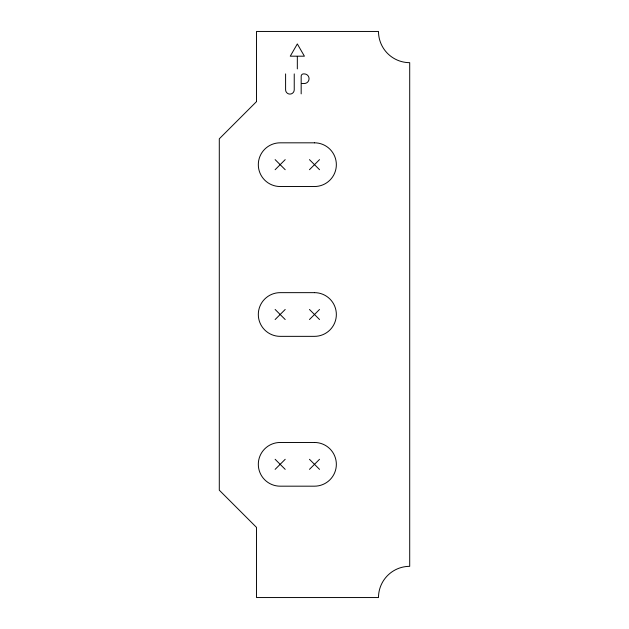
<?xml version="1.0" encoding="UTF-8"?>
<svg xmlns="http://www.w3.org/2000/svg" width="629" height="629" viewBox="0 0 629 629"><rect width="100%" height="100%" fill="white"/><g stroke="black" fill="none" stroke-linecap="round" stroke-linejoin="round"><path stroke-width="0.94" d="M275.125 169.712L285.204 159.632M309.46 169.712L319.54 159.632M275.125 319.54L285.204 309.46M309.46 319.54L319.54 309.46M275.125 469.368L285.204 459.288M309.46 469.368L319.54 459.288M296.833 56.185L290.26 56.185L297.328 43.936L304.405 56.185L297.328 56.185L297.328 68.907M301.676 83.531L304.247 83.531A4.812 4.812 0 0 0 309.067 78.711A4.812 4.812 0 0 0 304.247 73.9L303.516 73.9A2.343 2.343 0 0 0 301.173 76.243L301.173 93.878M309.46 159.632L319.54 169.712M275.125 159.632L285.204 169.712M309.46 309.46L319.54 319.54M275.125 309.46L285.204 319.54M309.46 459.288L319.54 469.368M275.125 459.288L285.204 469.368M294.238 73.9L294.238 89.774A4.317 4.317 0 0 1 289.922 94.098A4.317 4.317 0 0 1 285.597 89.774L285.597 73.9M256.506 101.607L219.293 138.812L219.293 490.188L256.506 527.393L256.506 597.55L378.493 597.55A31.214 31.214 0 0 1 409.707 566.336L409.707 62.664A31.214 31.214 0 0 1 378.493 31.45L256.506 31.45L256.506 101.607M314.5 142.822L280.164 142.822A21.85 21.85 0 0 0 258.315 164.672A21.85 21.85 0 0 0 280.164 186.522L314.5 186.522A21.85 21.85 0 0 0 336.35 164.672A21.85 21.85 0 0 0 314.5 142.822M314.5 292.65L280.164 292.65A21.85 21.85 0 0 0 258.315 314.5A21.85 21.85 0 0 0 280.164 336.35L314.5 336.35A21.85 21.85 0 0 0 336.35 314.5A21.85 21.85 0 0 0 314.5 292.65M314.5 442.478L280.164 442.478A21.85 21.85 0 0 0 258.315 464.328A21.85 21.85 0 0 0 280.164 486.178L314.5 486.178A21.85 21.85 0 0 0 336.35 464.328A21.85 21.85 0 0 0 314.5 442.478"/></g></svg>
